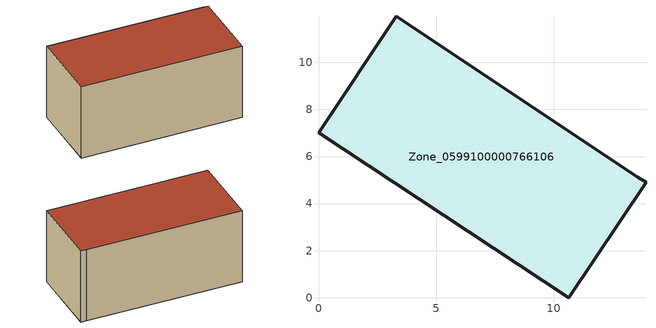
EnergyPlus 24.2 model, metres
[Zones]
Zone_0599100000766106
 floor ground (C_G): 3.3,11.96 13.57,5.12 13.92,4.9 10.63,0 0,7 z1.66
 wall outside (C_F): 13.57,5.12 3.3,11.96 0,7 10.63,0 13.92,4.9 13.57,5.12 z1.66:7.69
 roof outside (C_R): 0,7 10.63,0 13.92,4.9 13.57,5.12 3.3,11.96 z7.69
[BUILDING]
Pand.0599100000766106: North Axis=0; Terrain=City; Loads Convergence Tolerance Value=0.04; Temperature Convergence Tolerance Value=0.4; Solar Distribution=FullExterior; Maximum Number of Warmup Days=25; Minimum Number of Warmup Days=1
[Site:Location]
Rotterdam.The.Hague.AP_ZH_NLD Design_Conditions: Latitude=51.96; Longitude=4.45; Time Zone=1; Elevation=-4.5
[SITE:GROUNDTEMPERATURE:BUILDINGSURFACE]
18, 18, 18, 18, 18, 18, 18, 18, 18, 18, 18, 18
[MATERIAL] Thermal Absorptance=0.9; Solar Absorptance=0.7; Visible Absorptance=0.7
Name | Roughness | Thickness | Conductivity | Density | Specific Heat
G.D.2006-2014 | MediumSmooth | 0.15 | 0.06 | 540 | 1210
F.D.2006-2014 | Rough | 0.3 | 0.12 | 1920 | 840
R.D.2006-2014 | MediumRough | 0.2 | 0.08 | 1500 | 1000
[CONSTRUCTION]
C_G: G.D.2006-2014
C_F: F.D.2006-2014
C_R: R.D.2006-2014
[ZONE]
Zone_0599100000766106: Type=1; Multiplier=1; Ceiling Height=Autocalculate; Volume=Autocalculate; Floor Area=autocalculate; Part of Total Floor Area=Yes
[ZONEINFILTRATION:DESIGNFLOWRATE]
Infil_Zone_0599100000766106: Zone or ZoneList or Space or SpaceList=Zone_0599100000766106; Schedule=AlwaysOn; Design Flow Rate Calculation Method=Flow/Area; Flow Rate per Floor Area=0.0021; Constant Term Coefficient=1; Temperature Term Coefficient=0; Velocity Term Coefficient=0; Velocity Squared Term Coefficient=0
[HVACTEMPLATE:ZONE:IDEALLOADSAIRSYSTEM]
Zone_0599100000766106: Maximum Heating Supply Air Temperature=50; Minimum Cooling Supply Air Temperature=13; Maximum Heating Supply Air Humidity Ratio=0.0156; Minimum Cooling Supply Air Humidity Ratio=0.0077; Heating Limit=NoLimit; Cooling Limit=NoLimit; Dehumidification Control Type=ConstantSensibleHeatRatio; Cooling Sensible Heat Ratio=0.7; Dehumidification Setpoint=60; Humidification Control Type=None; Humidification Setpoint=30; Outdoor Air Method=None; Outdoor Air Flow Rate per Person=0.00944; Outdoor Air Flow Rate per Zone Floor Area=0; Outdoor Air Flow Rate per Zone=0; Demand Controlled Ventilation Type=None; Outdoor Air Economizer Type=NoEconomizer; Heat Recovery Type=None; Sensible Heat Recovery Effectiveness=0.7; Latent Heat Recovery Effectiveness=0.65
[ZONECONTROL:THERMOSTAT]
ThermostatControl_Zone_0599100000766106: Zone or ZoneList=Zone_0599100000766106; Control Type Schedule=DualSetpointControlType; Control 1=Thermostat_Zone_0599100000766106; Temperature Difference Between Cutout And Setpoint=0
[THERMOSTATSETPOINT:DUALSETPOINT]
Thermostat_Zone_0599100000766106: Heating Setpoint Temperature Schedule=HeatingSetpoint_Zone_0599100000766106; Cooling Setpoint Temperature Schedule=CoolingSetpoint_Zone_0599100000766106
[SCHEDULE:COMPACT]
HeatingSetpoint_Zone_0599100000766106: Through: 12/31, For: AllDays, Until: 24:00, 21
CoolingSetpoint_Zone_0599100000766106: Through: 12/31, For: AllDays, Until: 24:00, 24
DualSetpointControlType: Through: 12/31, For: AllDays, Until: 24:00, 4
AlwaysOn: Through: 12/31, For: AllDays, Until: 24:00, 1
